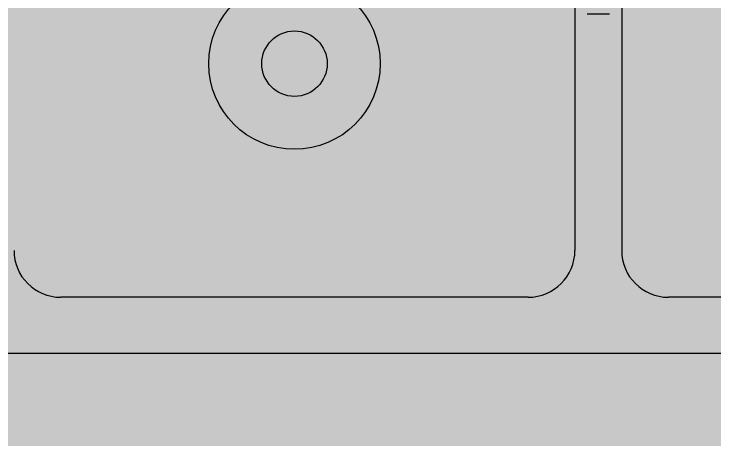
# Model space of a CAD drawing. Header units: metres. Extents: x -331 to 2982, y 362 to 2539.
# Drawn here: x 791.563 to 792.313, y 988.112 to 988.568 of the extents above; entities that cross this region are included whole.
import ezdxf

# ---------------------------------------------------------------- set-up
doc = ezdxf.new("R2010")
doc.units = ezdxf.units.M
doc.layers.add('_salas', color=251, linetype='Continuous', plot=False)
doc.layers.add('Mob', color=251, linetype='Continuous')
doc.layers.add('Pis', color=251, linetype='Continuous')

# ---------------------------------------------------------------- blocks, each defined once
blk = doc.blocks.new('XR_BL2_AND_MON-REV15$0$A$C33FF3198')
at = {"layer": 'Mob'}
for p, q in [((0.3, 0.20001), (0.3, -0.19999)), ((0.35, 0.20001), (0.35, -0.19999)), ((0.337, 0.05314), (0.313, 0.05314)), ((0.337, 0.05314), (0.313, 0.05314)), ((0.25, -0.24999), (-0.25, -0.24999)), ((0.9, -0.24999), (0.4, -0.24999))]:
    blk.add_line(p, q, dxfattribs=at)
for radius in [0.09165, 0.035]:
    blk.add_circle((0, 0.00001), radius, dxfattribs=at)
for centre, start, end in [((-0.25, -0.19999), 180, 270), ((0.25, -0.19999), 270, 0), ((0.4, -0.19999), 180, 270)]:
    blk.add_arc(centre, 0.05, start, end, dxfattribs=at)

msp = doc.modelspace()

# ---------------------------------------------------------------- hatches: boundary and pattern name
at = {"layer": '_salas', "transparency": 33554559}
h = msp.add_hatch(color=256, dxfattribs=at)
h.dxf.hatch_style = 1
h.paths.add_polyline_path([(820.14549, 995.21219), (820.14549, 996.69393), (815.20053, 996.69393), (815.20053, 1004.34796), (796.55053, 1004.34796), (796.55053, 1005.30225), (790.5648, 1005.30225), (790.46665, 1005.30225), (790.11554, 1005.65391), (790.07554, 1005.65391), (790.07554, 979.86799), (790.30553, 979.86799), (790.30553, 980.05797), (790.4598, 980.21225), (820.14549, 980.21226), (820.14549, 981.70483), (820.38564, 981.84671), (820.62054, 981.99713), (820.62054, 980.92226), (821.26054, 980.92226), (821.26054, 982.47257, 0.087526), (823.02022, 984.54498, 0.418022)])

# ---------------------------------------------------------------- linework, layer by layer
at = {"layer": 'Pis'}
msp.add_line((792.91795, 988.20516), (790.33795, 988.20516), dxfattribs=at)

# ---------------------------------------------------------------- block references
msp.add_blockref('XR_BL2_AND_MON-REV15$0$A$C33FF3198', (791.86295, 988.51516), dxfattribs=at)

doc.saveas('drawing.dxf')
